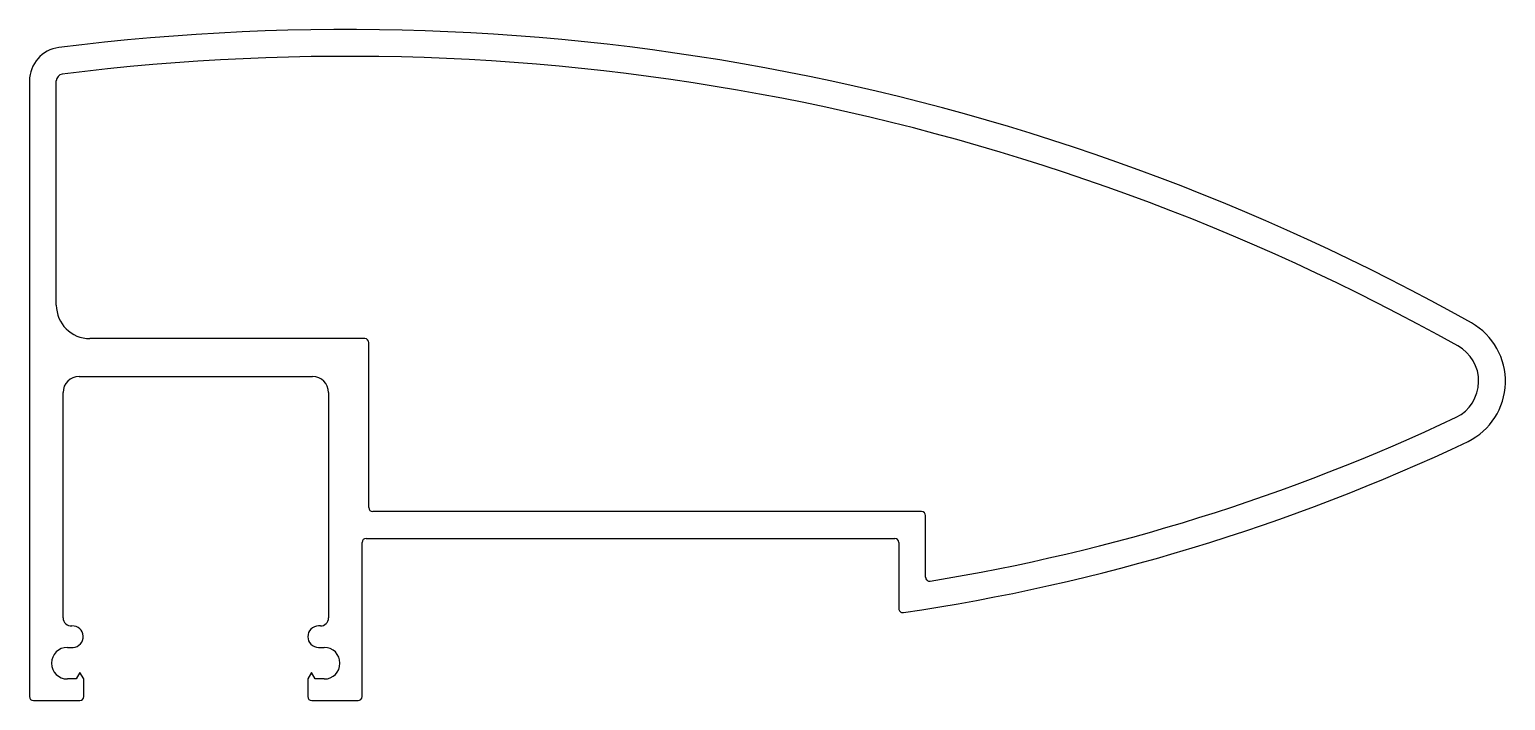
# Model space of a CAD drawing. Extents: x -77 to 64, y -43 to 22.
import ezdxf

# ---------------------------------------------------------------- set-up
doc = ezdxf.new("R2010")
doc.units = 0
doc.header["$MEASUREMENT"] = 0
doc.layers.get('0').update_dxf_attribs({"linetype": 'CONTINUOUS'})

msp = doc.modelspace()

# ---------------------------------------------------------------- linework, layer by layer
for p, q in [((-76.58, 16.65), (-76.58, -42.12)), ((-74.02, -4.76), (-74.02, 16.65)), ((-44.57, -7.96), (-70.82, -7.96)), ((-44.19, -24.09), (-44.19, -8.34)), ((-71.84, -11.58), (-49.57, -11.58)), ((-73.38, -34.62), (-73.38, -13.11)), ((-48.03, -13.11), (-48.03, -34.62)), ((8.59, -24.47), (-43.81, -24.47)), ((8.97, -30.74), (8.97, -24.85)), ((-44.83, -42.12), (-44.83, -27.41)), ((-44.45, -27.03), (6.03, -27.03)), ((6.41, -27.41), (6.41, -33.73)), ((-48.8, -35.39), (-48.99, -35.39)), ((-72.96, -37.43), (-72.42, -37.43)), ((-48.99, -37.43), (-48.45, -37.43)), ((-72.11, -40.45), (-72.96, -40.45)), ((-71.76, -39.84), (-72.11, -40.45)), ((-71.4, -40.45), (-71.76, -39.84)), ((-71.4, -42.12), (-71.4, -40.45)), ((-49.65, -39.84), (-50.01, -40.45)), ((-50.01, -40.45), (-50.01, -42.12)), ((-49.3, -40.45), (-49.65, -39.84)), ((-48.45, -40.45), (-49.3, -40.45)), ((-76.2, -42.5), (-71.78, -42.5)), ((-49.63, -42.5), (-45.21, -42.5))]:
    msp.add_line(p, q)
for centre, radius, start, end in [((-46.29, -198.28), 219.83, 60.7599, 97.1838), ((-73.38, 16.65), 3.2, 97.2579, 180), ((-46.29, -198.34), 217.33, 60.7903, 97.1812), ((-73.38, 16.65), 0.64, 97.105, 180), ((-70.82, -4.76), 3.2, 180, 270), ((57.93, -12.03), 6.4, 296.1674, 60.4396), ((-44.57, -8.34), 0.381, 360, 90), ((57.92, -12.02), 3.85, 296.4736, 61.2779), ((-71.84, -13.11), 1.54, 90, 180), ((-49.57, -13.11), 1.54, 360, 90), ((-21.09, 155.26), 188.85, 279.2943, 295.3058), ((-21.06, 155.13), 191.29, 278.3888, 295.3214), ((-43.81, -24.09), 0.381, 180, 270), ((8.59, -24.85), 0.381, 360, 90), ((-44.45, -27.41), 0.381, 90, 180), ((6.03, -27.41), 0.381, 360, 90), ((9.35, -30.74), 0.381, 180, 279.2943), ((6.79, -33.73), 0.381, 180, 278.3888), ((-72.61, -34.62), 0.768, 180, 275.9822), ((-48.8, -34.62), 0.768, 270, 360), ((-72.48, -36.41), 1.03, 273.2012, 92.8096), ((-48.99, -36.41), 1.02, 90, 180), ((-48.99, -36.41), 1.02, 180, 270), ((-72.96, -38.94), 1.51, 90, 180), ((-48.45, -38.94), 1.51, 270, 90), ((-72.96, -38.94), 1.51, 180, 270), ((-76.2, -42.12), 0.384, 180, 270), ((-71.78, -42.12), 0.384, 270, 360), ((-49.63, -42.12), 0.384, 180, 270), ((-45.21, -42.12), 0.384, 270, 0)]:
    msp.add_arc(centre, radius, start, end)

doc.saveas('drawing.dxf')
